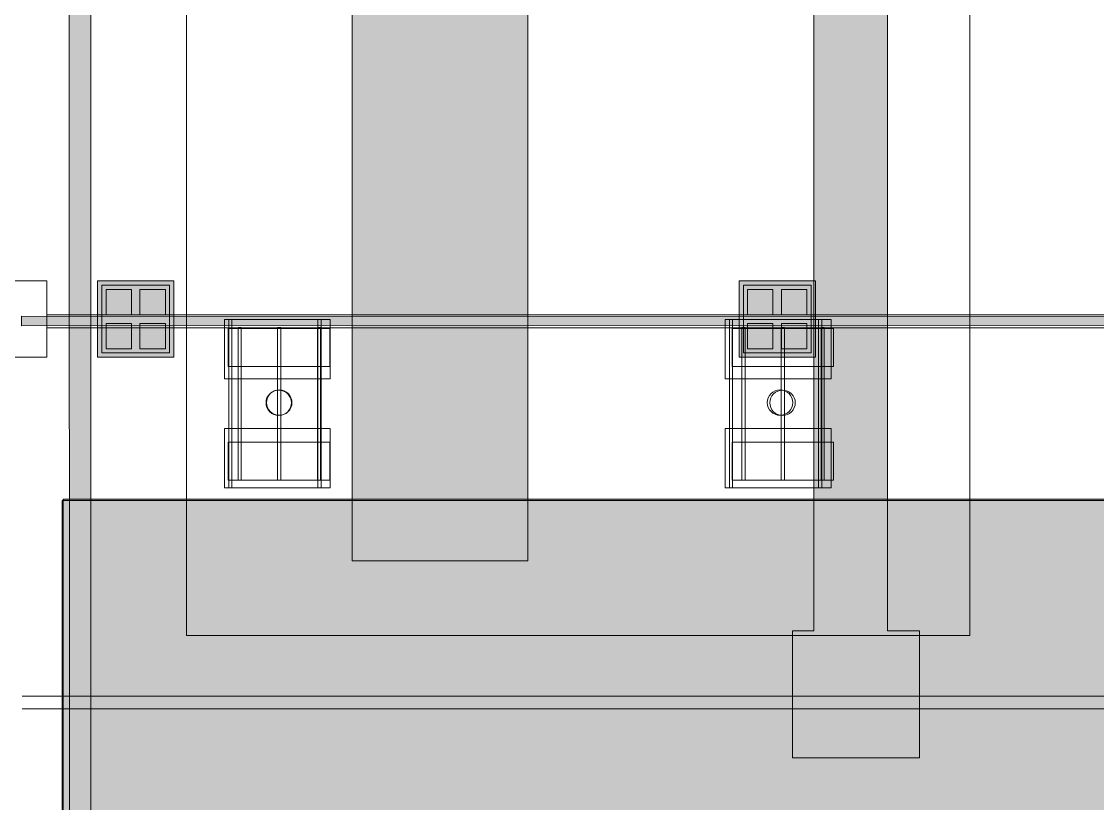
# Model space of a CAD drawing. Header units: inches. Extents: x -10671 to 1761, y -674 to 7170.
# Drawn here: x -2535 to -2027, y 150 to 519 of the extents above; entities that cross this region are included whole.
import ezdxf

# ---------------------------------------------------------------- set-up
doc = ezdxf.new("R2010")
doc.units = ezdxf.units.IN
doc.header["$LTSCALE"] = 19.2
doc.header["$MEASUREMENT"] = 0
for name, color, linetype, lineweight in [('DWG-0', 7, 'Continuous', 18), ('Venue-Ceiling-Lights', 7, 'Continuous', 5), ('Venue-Ceiling-Lights Circuits', 7, 'Continuous', 5), ('Venue-Floor Pockets', 7, 'Continuous', 5)]:
    doc.layers.add(name, color=color, linetype=linetype, lineweight=lineweight)
for name, color, linetype, lineweight, true_color in [('DWG-bldg-utility box', 3, 'Continuous', 18, 0x00ff00), ('PDF', 6, 'Continuous', 5, 0xff00ff), ('Venue-Ceiling-HVAC', 7, 'Continuous', 5, 0xbbbbbb), ('Venue-Ceiling-Obstructions', 7, 'Continuous', 5, 0xdd0000), ('Venue-Columns', 7, 'Continuous', 18, 0xc0c0c0), ('Venue-NO HANG ZONE', 7, 'Continuous', 15, 0xdd0000), ('Venue-Rigging Steel-High', 7, 'Continuous', 5, 0x800000)]:
    doc.layers.add(name, color=color, linetype=linetype, lineweight=lineweight, true_color=true_color)

# ---------------------------------------------------------------- blocks, each defined once
blk = doc.blocks.new('A-xp01$0$B$3036')
at = {"layer": 'DWG-0', "flags": 128}
blk.add_lwpolyline([(-15, -18), (-15, 18), (15, 18), (15, -18)], close=True, dxfattribs=at)
blk = doc.blocks.new('FLOORBOX')
at = {"layer": 'Venue-Floor Pockets', "linetype": 'Continuous', "lineweight": 0, "true_color": 0xaaaaaa}
blk.add_hatch(color=253, dxfattribs=at).paths.add_polyline_path([(-18, 18), (18, 18), (18, -18), (-18, -18)])
at = {"layer": 'Venue-Floor Pockets', "linetype": 'Continuous', "lineweight": 0, "true_color": 0xbbbbbb}
blk.add_hatch(color=9, dxfattribs=at).paths.add_polyline_path([(-16, 16), (16, 16), (16, -16), (-16, -16)])
at = {"layer": 'Venue-Floor Pockets', "linetype": 'Continuous', "lineweight": 0, "true_color": 0xdddddd}
for points in [[(-14, 14), (-2, 14), (-2, 2), (-14, 2)], [(2, 14), (14, 14), (14, 2), (2, 2)], [(-14, -2), (-2, -2), (-2, -14), (-14, -14)], [(2, -2), (14, -2), (14, -14), (2, -14)]]:
    blk.add_hatch(color=254, dxfattribs=at).paths.add_polyline_path(points)
at = {"layer": 'Venue-Floor Pockets', "color": 7, "linetype": 'Continuous', "lineweight": 5, "flags": 128}
for points in [[(-18, 18), (18, 18), (18, -18), (-18, -18)], [(-16, 16), (16, 16), (16, -16), (-16, -16)], [(-14, 14), (-2, 14), (-2, 2), (-14, 2)], [(2, 14), (14, 14), (14, 2), (2, 2)], [(-14, -2), (-2, -2), (-2, -14), (-14, -14)], [(2, -2), (14, -2), (14, -14), (2, -14)]]:
    blk.add_lwpolyline(points, close=True, dxfattribs=at)
blk = doc.blocks.new('No Hang Zone H_1 (2D)')
at = {"layer": 'Venue-NO HANG ZONE', "linetype": 'Continuous', "lineweight": 0}
blk.add_hatch(color=7, dxfattribs=at).paths.add_polyline_path([(-1245.0112, 1241.49465), (-1245.0112, -1241.49465), (1245.0112, -1241.49465), (1245.0112, -914.50545), (-985.5915, -914.50545), (-985.5915, 1241.49465)])
at = {"layer": 'Venue-NO HANG ZONE', "flags": 128}
blk.add_lwpolyline([(-1245.0112, 1241.49465), (-1245.0112, -1241.49465), (1245.0112, -1241.49465), (1245.0112, -914.50545), (-985.5915, -914.50545), (-985.5915, 1241.49465)], close=True, dxfattribs=at)
blk = doc.blocks.new('Group-1948-1')
at = {"layer": 'PDF'}
for points, invisible_edges in [([(-2419.72, 338.76, 398), (-2417.06, 343.75, 398), (-2411.43, 344.3, 398), (-2419.72, 338.76, 398)], 15), ([(-2411.43, 344.3, 398), (-2414.9, 332.88, 398), (-2419.72, 338.76, 398), (-2411.43, 344.3, 398)], 15), ([(-2419.72, 338.76, 398), (-2419.27, 341.06, 398), (-2417.06, 343.75, 398), (-2419.72, 338.76, 398)], 15), ([(-2417.06, 343.75, 388), (-2419.27, 341.06, 388), (-2419.72, 338.76, 388), (-2417.06, 343.75, 388)], 15), ([(-2417.06, 343.75, 388), (-2419.72, 338.76, 388), (-2417.97, 334.52, 388), (-2417.06, 343.75, 388)], 15), ([(-2419.72, 338.76, 398), (-2419.61, 339.93, 398), (-2419.27, 341.06, 398), (-2419.72, 338.76, 398)], 12), ([(-2419.27, 341.06, 388), (-2419.61, 339.93, 388), (-2419.72, 338.76, 388), (-2419.27, 341.06, 388)], 12), ([(-2419.27, 341.06, 398), (-2418.71, 342.1, 398), (-2417.06, 343.75, 398), (-2419.27, 341.06, 398)], 14), ([(-2417.06, 343.75, 388), (-2418.71, 342.1, 388), (-2419.27, 341.06, 388), (-2417.06, 343.75, 388)], 13), ([(-2418.71, 342.1, 398), (-2417.97, 343, 398), (-2417.06, 343.75, 398), (-2418.71, 342.1, 398)], 12), ([(-2417.06, 343.75, 388), (-2417.97, 343, 388), (-2418.71, 342.1, 388), (-2417.06, 343.75, 388)], 12), ([(-2417.97, 334.52, 388), (-2407.72, 338.76, 388), (-2417.06, 343.75, 388), (-2417.97, 334.52, 388)], 15), ([(-2417.06, 343.75, 398), (-2416.02, 344.3, 398), (-2414.9, 344.65, 398), (-2417.06, 343.75, 398)], 12), ([(-2417.06, 343.75, 398), (-2414.9, 344.65, 398), (-2411.43, 344.3, 398), (-2417.06, 343.75, 398)], 15), ([(-2414.9, 344.65, 388), (-2416.02, 344.3, 388), (-2417.06, 343.75, 388), (-2414.9, 344.65, 388)], 12), ([(-2411.43, 344.3, 388), (-2414.9, 344.65, 388), (-2417.06, 343.75, 388), (-2411.43, 344.3, 388)], 15), ([(-2407.72, 338.76, 388), (-2411.43, 344.3, 388), (-2417.06, 343.75, 388), (-2407.72, 338.76, 388)], 15), ([(-2414.9, 344.65, 398), (-2413.72, 344.76, 398), (-2411.43, 344.3, 398), (-2414.9, 344.65, 398)], 14), ([(-2411.43, 344.3, 388), (-2413.72, 344.76, 388), (-2414.9, 344.65, 388), (-2411.43, 344.3, 388)], 13), ([(-2411.43, 344.3, 398), (-2407.72, 338.76, 398), (-2414.9, 332.88, 398), (-2411.43, 344.3, 398)], 15), ([(-2413.72, 344.76, 398), (-2412.55, 344.65, 398), (-2411.43, 344.3, 398), (-2413.72, 344.76, 398)], 12), ([(-2411.43, 344.3, 388), (-2412.55, 344.65, 388), (-2413.72, 344.76, 388), (-2411.43, 344.3, 388)], 12), ([(-2411.43, 344.3, 398), (-2410.39, 343.75, 398), (-2408.74, 342.1, 398), (-2411.43, 344.3, 398)], 14), ([(-2411.43, 344.3, 398), (-2408.74, 342.1, 398), (-2407.72, 338.76, 398), (-2411.43, 344.3, 398)], 15), ([(-2408.74, 342.1, 388), (-2410.39, 343.75, 388), (-2411.43, 344.3, 388), (-2408.74, 342.1, 388)], 13), ([(-2407.72, 338.76, 388), (-2408.74, 342.1, 388), (-2411.43, 344.3, 388), (-2407.72, 338.76, 388)], 15), ([(-2410.39, 343.75, 398), (-2409.48, 343, 398), (-2408.74, 342.1, 398), (-2410.39, 343.75, 398)], 12), ([(-2408.74, 342.1, 388), (-2409.48, 343, 388), (-2410.39, 343.75, 388), (-2408.74, 342.1, 388)], 12), ([(-2408.74, 342.1, 398), (-2408.18, 341.06, 398), (-2407.72, 338.76, 398), (-2408.74, 342.1, 398)], 14), ([(-2407.72, 338.76, 388), (-2408.18, 341.06, 388), (-2408.74, 342.1, 388), (-2407.72, 338.76, 388)], 13), ([(-2408.18, 341.06, 398), (-2407.84, 339.93, 398), (-2407.72, 338.76, 398), (-2408.18, 341.06, 398)], 12), ([(-2407.72, 338.76, 388), (-2407.84, 339.93, 388), (-2408.18, 341.06, 388), (-2407.72, 338.76, 388)], 12), ([(-2419.27, 336.47, 398), (-2419.61, 337.59, 398), (-2419.72, 338.76, 398), (-2419.27, 336.47, 398)], 12), ([(-2417.97, 334.52, 398), (-2419.27, 336.47, 398), (-2419.72, 338.76, 398), (-2417.97, 334.52, 398)], 15), ([(-2414.9, 332.88, 398), (-2417.97, 334.52, 398), (-2419.72, 338.76, 398), (-2414.9, 332.88, 398)], 15), ([(-2419.72, 338.76, 388), (-2419.61, 337.59, 388), (-2419.27, 336.47, 388), (-2419.72, 338.76, 388)], 12), ([(-2419.72, 338.76, 388), (-2419.27, 336.47, 388), (-2417.97, 334.52, 388), (-2419.72, 338.76, 388)], 15), ([(-2417.97, 334.52, 398), (-2418.71, 335.43, 398), (-2419.27, 336.47, 398), (-2417.97, 334.52, 398)], 12), ([(-2419.27, 336.47, 388), (-2418.71, 335.43, 388), (-2417.97, 334.52, 388), (-2419.27, 336.47, 388)], 12), ([(-2417.97, 334.52, 388), (-2412.55, 332.88, 388), (-2407.72, 338.76, 388), (-2417.97, 334.52, 388)], 15), ([(-2407.72, 338.76, 398), (-2409.48, 334.52, 398), (-2414.9, 332.88, 398), (-2407.72, 338.76, 398)], 15), ([(-2412.55, 332.88, 388), (-2409.48, 334.52, 388), (-2407.72, 338.76, 388), (-2412.55, 332.88, 388)], 15), ([(-2407.72, 338.76, 398), (-2408.18, 336.47, 398), (-2409.48, 334.52, 398), (-2407.72, 338.76, 398)], 15), ([(-2409.48, 334.52, 388), (-2408.18, 336.47, 388), (-2407.72, 338.76, 388), (-2409.48, 334.52, 388)], 15), ([(-2408.18, 336.47, 398), (-2408.74, 335.43, 398), (-2409.48, 334.52, 398), (-2408.18, 336.47, 398)], 12), ([(-2409.48, 334.52, 388), (-2408.74, 335.43, 388), (-2408.18, 336.47, 388), (-2409.48, 334.52, 388)], 12), ([(-2407.72, 338.76, 398), (-2407.84, 337.59, 398), (-2408.18, 336.47, 398), (-2407.72, 338.76, 398)], 12), ([(-2408.18, 336.47, 388), (-2407.84, 337.59, 388), (-2407.72, 338.76, 388), (-2408.18, 336.47, 388)], 12), ([(-2414.9, 332.88, 398), (-2417.06, 333.77, 398), (-2417.97, 334.52, 398), (-2414.9, 332.88, 398)], 13), ([(-2417.97, 334.52, 388), (-2417.06, 333.77, 388), (-2414.9, 332.88, 388), (-2417.97, 334.52, 388)], 14), ([(-2417.97, 334.52, 388), (-2414.9, 332.88, 388), (-2412.55, 332.88, 388), (-2417.97, 334.52, 388)], 15), ([(-2414.9, 332.88, 398), (-2416.02, 333.22, 398), (-2417.06, 333.77, 398), (-2414.9, 332.88, 398)], 12), ([(-2417.06, 333.77, 388), (-2416.02, 333.22, 388), (-2414.9, 332.88, 388), (-2417.06, 333.77, 388)], 12), ([(-2409.48, 334.52, 398), (-2412.55, 332.88, 398), (-2414.9, 332.88, 398), (-2409.48, 334.52, 398)], 15), ([(-2412.55, 332.88, 398), (-2413.72, 332.76, 398), (-2414.9, 332.88, 398), (-2412.55, 332.88, 398)], 12), ([(-2414.9, 332.88, 388), (-2413.72, 332.76, 388), (-2412.55, 332.88, 388), (-2414.9, 332.88, 388)], 12), ([(-2409.48, 334.52, 398), (-2410.39, 333.77, 398), (-2412.55, 332.88, 398), (-2409.48, 334.52, 398)], 14), ([(-2412.55, 332.88, 388), (-2410.39, 333.77, 388), (-2409.48, 334.52, 388), (-2412.55, 332.88, 388)], 13), ([(-2410.39, 333.77, 398), (-2411.43, 333.22, 398), (-2412.55, 332.88, 398), (-2410.39, 333.77, 398)], 12), ([(-2412.55, 332.88, 388), (-2411.43, 333.22, 388), (-2410.39, 333.77, 388), (-2412.55, 332.88, 388)], 12)]:
    blk.add_3dface(points, dxfattribs=dict(at, invisible_edges=invisible_edges))
for points in [[(-2419.61, 339.93, 388), (-2419.61, 339.93, 398), (-2419.27, 341.06, 398), (-2419.27, 341.06, 388)], [(-2419.27, 341.06, 388), (-2419.27, 341.06, 398), (-2418.71, 342.1, 398), (-2418.71, 342.1, 388)], [(-2418.71, 342.1, 388), (-2418.71, 342.1, 398), (-2417.97, 343, 398), (-2417.97, 343, 388)], [(-2417.97, 343, 388), (-2417.97, 343, 398), (-2417.06, 343.75, 398), (-2417.06, 343.75, 388)], [(-2417.06, 343.75, 388), (-2417.06, 343.75, 398), (-2416.02, 344.3, 398), (-2416.02, 344.3, 388)], [(-2416.02, 344.3, 388), (-2416.02, 344.3, 398), (-2414.9, 344.65, 398), (-2414.9, 344.65, 388)], [(-2414.9, 344.65, 388), (-2414.9, 344.65, 398), (-2413.72, 344.76, 398), (-2413.72, 344.76, 388)], [(-2413.72, 344.76, 388), (-2413.72, 344.76, 398), (-2412.55, 344.65, 398), (-2412.55, 344.65, 388)], [(-2412.55, 344.65, 388), (-2412.55, 344.65, 398), (-2411.43, 344.3, 398), (-2411.43, 344.3, 388)], [(-2411.43, 344.3, 388), (-2411.43, 344.3, 398), (-2410.39, 343.75, 398), (-2410.39, 343.75, 388)], [(-2410.39, 343.75, 388), (-2410.39, 343.75, 398), (-2409.48, 343, 398), (-2409.48, 343, 388)], [(-2409.48, 343, 388), (-2409.48, 343, 398), (-2408.74, 342.1, 398), (-2408.74, 342.1, 388)], [(-2408.74, 342.1, 388), (-2408.74, 342.1, 398), (-2408.18, 341.06, 398), (-2408.18, 341.06, 388)], [(-2408.18, 341.06, 388), (-2408.18, 341.06, 398), (-2407.84, 339.93, 398), (-2407.84, 339.93, 388)], [(-2419.72, 338.76, 388), (-2419.72, 338.76, 398), (-2419.61, 339.93, 398), (-2419.61, 339.93, 388)], [(-2419.61, 337.59, 388), (-2419.61, 337.59, 398), (-2419.72, 338.76, 398), (-2419.72, 338.76, 388)], [(-2419.27, 336.47, 388), (-2419.27, 336.47, 398), (-2419.61, 337.59, 398), (-2419.61, 337.59, 388)], [(-2418.71, 335.43, 388), (-2418.71, 335.43, 398), (-2419.27, 336.47, 398), (-2419.27, 336.47, 388)], [(-2408.18, 336.47, 388), (-2408.18, 336.47, 398), (-2408.74, 335.43, 398), (-2408.74, 335.43, 388)], [(-2407.84, 337.59, 388), (-2407.84, 337.59, 398), (-2408.18, 336.47, 398), (-2408.18, 336.47, 388)], [(-2407.84, 339.93, 388), (-2407.84, 339.93, 398), (-2407.72, 338.76, 398), (-2407.72, 338.76, 388)], [(-2407.72, 338.76, 388), (-2407.72, 338.76, 398), (-2407.84, 337.59, 398), (-2407.84, 337.59, 388)], [(-2417.97, 334.52, 388), (-2417.97, 334.52, 398), (-2418.71, 335.43, 398), (-2418.71, 335.43, 388)], [(-2417.06, 333.77, 388), (-2417.06, 333.77, 398), (-2417.97, 334.52, 398), (-2417.97, 334.52, 388)], [(-2416.02, 333.22, 388), (-2416.02, 333.22, 398), (-2417.06, 333.77, 398), (-2417.06, 333.77, 388)], [(-2414.9, 332.88, 388), (-2414.9, 332.88, 398), (-2416.02, 333.22, 398), (-2416.02, 333.22, 388)], [(-2413.72, 332.76, 388), (-2413.72, 332.76, 398), (-2414.9, 332.88, 398), (-2414.9, 332.88, 388)], [(-2412.55, 332.88, 388), (-2412.55, 332.88, 398), (-2413.72, 332.76, 398), (-2413.72, 332.76, 388)], [(-2411.43, 333.22, 388), (-2411.43, 333.22, 398), (-2412.55, 332.88, 398), (-2412.55, 332.88, 388)], [(-2410.39, 333.77, 388), (-2410.39, 333.77, 398), (-2411.43, 333.22, 398), (-2411.43, 333.22, 388)], [(-2409.48, 334.52, 388), (-2409.48, 334.52, 398), (-2410.39, 333.77, 398), (-2410.39, 333.77, 388)], [(-2408.74, 335.43, 388), (-2408.74, 335.43, 398), (-2409.48, 334.52, 398), (-2409.48, 334.52, 388)]]:
    blk.add_3dface(points, dxfattribs=at)
blk = doc.blocks.new('Group-1949-1')
at = {"layer": 'PDF'}
for points in [[(-2437.6, 373.87, 393.91), (-2437.6, 373.87, 397.91), (-2389.6, 373.87, 397.91), (-2389.6, 373.87, 393.91)], [(-2437.6, 355.87, 393.91), (-2437.6, 355.87, 397.91), (-2437.6, 373.87, 397.91), (-2437.6, 373.87, 393.91)], [(-2389.6, 373.87, 397.91), (-2437.6, 373.87, 397.91), (-2437.6, 355.87, 397.91), (-2389.6, 355.87, 397.91)], [(-2389.6, 355.87, 393.91), (-2437.6, 355.87, 393.91), (-2437.6, 373.87, 393.91), (-2389.6, 373.87, 393.91)], [(-2389.6, 373.87, 393.91), (-2389.6, 373.87, 397.91), (-2389.6, 355.87, 397.91), (-2389.6, 355.87, 393.91)], [(-2389.6, 355.87, 393.91), (-2389.6, 355.87, 397.91), (-2437.6, 355.87, 397.91), (-2437.6, 355.87, 393.91)]]:
    blk.add_3dface(points, dxfattribs=at)
blk = doc.blocks.new('Group-1950-1')
at = {"layer": 'PDF'}
for points in [[(-2395.49, 374.26, 397.97), (-2395.49, 374.26, 398.97), (-2393.99, 374.26, 398.97), (-2393.99, 374.26, 397.97)], [(-2395.49, 302.26, 397.97), (-2395.49, 302.26, 398.97), (-2395.49, 374.26, 398.97), (-2395.49, 374.26, 397.97)], [(-2393.99, 374.26, 398.97), (-2395.49, 374.26, 398.97), (-2395.49, 302.26, 398.97), (-2393.99, 302.26, 398.97)], [(-2393.99, 302.26, 397.97), (-2395.49, 302.26, 397.97), (-2395.49, 374.26, 397.97), (-2393.99, 374.26, 397.97)], [(-2393.99, 374.26, 397.97), (-2393.99, 374.26, 398.97), (-2393.99, 302.26, 398.97), (-2393.99, 302.26, 397.97)], [(-2393.99, 302.26, 397.97), (-2393.99, 302.26, 398.97), (-2395.49, 302.26, 398.97), (-2395.49, 302.26, 397.97)]]:
    blk.add_3dface(points, dxfattribs=at)
blk = doc.blocks.new('Group-1951-1')
at = {"layer": 'PDF'}
for points in [[(-2414.31, 374.26, 397.97), (-2414.31, 374.26, 398.97), (-2412.81, 374.26, 398.97), (-2412.81, 374.26, 397.97)], [(-2414.31, 302.26, 397.97), (-2414.31, 302.26, 398.97), (-2414.31, 374.26, 398.97), (-2414.31, 374.26, 397.97)], [(-2412.81, 374.26, 398.97), (-2414.31, 374.26, 398.97), (-2414.31, 302.26, 398.97), (-2412.81, 302.26, 398.97)], [(-2412.81, 302.26, 397.97), (-2414.31, 302.26, 397.97), (-2414.31, 374.26, 397.97), (-2412.81, 374.26, 397.97)], [(-2412.81, 374.26, 397.97), (-2412.81, 374.26, 398.97), (-2412.81, 302.26, 398.97), (-2412.81, 302.26, 397.97)], [(-2412.81, 302.26, 397.97), (-2412.81, 302.26, 398.97), (-2414.31, 302.26, 398.97), (-2414.31, 302.26, 397.97)]]:
    blk.add_3dface(points, dxfattribs=at)
blk = doc.blocks.new('Group-1952-1')
at = {"layer": 'PDF'}
for points in [[(-2432.91, 374.26, 397.97), (-2432.91, 374.26, 398.97), (-2431.41, 374.26, 398.97), (-2431.41, 374.26, 397.97)], [(-2432.91, 302.26, 397.97), (-2432.91, 302.26, 398.97), (-2432.91, 374.26, 398.97), (-2432.91, 374.26, 397.97)], [(-2431.41, 374.26, 398.97), (-2432.91, 374.26, 398.97), (-2432.91, 302.26, 398.97), (-2431.41, 302.26, 398.97)], [(-2431.41, 302.26, 397.97), (-2432.91, 302.26, 397.97), (-2432.91, 374.26, 397.97), (-2431.41, 374.26, 397.97)], [(-2431.41, 374.26, 397.97), (-2431.41, 374.26, 398.97), (-2431.41, 302.26, 398.97), (-2431.41, 302.26, 397.97)], [(-2431.41, 302.26, 397.97), (-2431.41, 302.26, 398.97), (-2432.91, 302.26, 398.97), (-2432.91, 302.26, 397.97)]]:
    blk.add_3dface(points, dxfattribs=at)
blk = doc.blocks.new('Group-1953-1')
at = {"layer": 'PDF'}
for points in [[(-2437.6, 320.24, 393.91), (-2437.6, 320.24, 397.91), (-2389.6, 320.24, 397.91), (-2389.6, 320.24, 393.91)], [(-2437.6, 302.24, 393.91), (-2437.6, 302.24, 397.91), (-2437.6, 320.24, 397.91), (-2437.6, 320.24, 393.91)], [(-2389.6, 320.24, 397.91), (-2437.6, 320.24, 397.91), (-2437.6, 302.24, 397.91), (-2389.6, 302.24, 397.91)], [(-2389.6, 302.24, 393.91), (-2437.6, 302.24, 393.91), (-2437.6, 320.24, 393.91), (-2389.6, 320.24, 393.91)], [(-2389.6, 320.24, 393.91), (-2389.6, 320.24, 397.91), (-2389.6, 302.24, 397.91), (-2389.6, 302.24, 393.91)], [(-2389.6, 302.24, 393.91), (-2389.6, 302.24, 397.91), (-2437.6, 302.24, 397.91), (-2437.6, 302.24, 393.91)]]:
    blk.add_3dface(points, dxfattribs=at)
blk = doc.blocks.new('Group-1954-1')
at = {"layer": 'PDF'}
for name in ['Group-1949-1', 'Group-1952-1', 'Group-1951-1', 'Group-1950-1', 'Group-1948-1', 'Group-1953-1']:
    blk.add_blockref(name, (0, 0), dxfattribs=at)
blk = doc.blocks.new('Group-2014-1')
at = {"layer": 'PDF'}
for points, invisible_edges in [([(-2181.75, 338.76, 398), (-2181.63, 339.93, 398), (-2181.29, 341.06, 398), (-2181.75, 338.76, 398)], 12), ([(-2180.74, 335.43, 398), (-2181.75, 338.76, 398), (-2181.29, 341.06, 398), (-2180.74, 335.43, 398)], 15), ([(-2181.29, 341.06, 388), (-2181.63, 339.93, 388), (-2181.75, 338.76, 388), (-2181.29, 341.06, 388)], 12), ([(-2181.29, 341.06, 388), (-2181.75, 338.76, 388), (-2180.74, 335.43, 388), (-2181.29, 341.06, 388)], 15), ([(-2174.58, 344.65, 388), (-2179.08, 343.75, 388), (-2181.29, 341.06, 388), (-2174.58, 344.65, 388)], 15), ([(-2180.74, 335.43, 388), (-2174.58, 344.65, 388), (-2181.29, 341.06, 388), (-2180.74, 335.43, 388)], 15), ([(-2181.29, 341.06, 398), (-2180.74, 342.1, 398), (-2179.08, 343.75, 398), (-2181.29, 341.06, 398)], 14), ([(-2180.74, 335.43, 398), (-2181.29, 341.06, 398), (-2179.08, 343.75, 398), (-2180.74, 335.43, 398)], 15), ([(-2179.08, 343.75, 388), (-2180.74, 342.1, 388), (-2181.29, 341.06, 388), (-2179.08, 343.75, 388)], 13), ([(-2180.74, 335.43, 388), (-2171.5, 334.52, 388), (-2174.58, 344.65, 388), (-2180.74, 335.43, 388)], 15), ([(-2180.74, 342.1, 398), (-2179.99, 343, 398), (-2179.08, 343.75, 398), (-2180.74, 342.1, 398)], 12), ([(-2179.08, 343.75, 398), (-2169.86, 337.59, 398), (-2180.74, 335.43, 398), (-2179.08, 343.75, 398)], 15), ([(-2179.08, 343.75, 388), (-2179.99, 343, 388), (-2180.74, 342.1, 388), (-2179.08, 343.75, 388)], 12), ([(-2179.08, 343.75, 398), (-2178.04, 344.3, 398), (-2176.92, 344.65, 398), (-2179.08, 343.75, 398)], 12), ([(-2179.08, 343.75, 398), (-2176.92, 344.65, 398), (-2174.58, 344.65, 398), (-2179.08, 343.75, 398)], 15), ([(-2179.08, 343.75, 398), (-2174.58, 344.65, 398), (-2171.5, 343, 398), (-2179.08, 343.75, 398)], 15), ([(-2176.92, 344.65, 388), (-2178.04, 344.3, 388), (-2179.08, 343.75, 388), (-2176.92, 344.65, 388)], 12), ([(-2174.58, 344.65, 388), (-2176.92, 344.65, 388), (-2179.08, 343.75, 388), (-2174.58, 344.65, 388)], 15), ([(-2179.08, 343.75, 398), (-2171.5, 343, 398), (-2169.86, 337.59, 398), (-2179.08, 343.75, 398)], 15), ([(-2176.92, 344.65, 398), (-2175.75, 344.76, 398), (-2174.58, 344.65, 398), (-2176.92, 344.65, 398)], 12), ([(-2174.58, 344.65, 388), (-2175.75, 344.76, 388), (-2176.92, 344.65, 388), (-2174.58, 344.65, 388)], 12), ([(-2174.58, 344.65, 398), (-2173.45, 344.3, 398), (-2171.5, 343, 398), (-2174.58, 344.65, 398)], 14), ([(-2171.5, 343, 388), (-2173.45, 344.3, 388), (-2174.58, 344.65, 388), (-2171.5, 343, 388)], 13), ([(-2169.86, 339.93, 388), (-2171.5, 343, 388), (-2174.58, 344.65, 388), (-2169.86, 339.93, 388)], 15), ([(-2171.5, 334.52, 388), (-2169.86, 339.93, 388), (-2174.58, 344.65, 388), (-2171.5, 334.52, 388)], 15), ([(-2173.45, 344.3, 398), (-2172.41, 343.75, 398), (-2171.5, 343, 398), (-2173.45, 344.3, 398)], 12), ([(-2171.5, 343, 388), (-2172.41, 343.75, 388), (-2173.45, 344.3, 388), (-2171.5, 343, 388)], 12), ([(-2171.5, 343, 398), (-2170.76, 342.1, 398), (-2169.86, 339.93, 398), (-2171.5, 343, 398)], 14), ([(-2171.5, 343, 398), (-2169.86, 339.93, 398), (-2169.86, 337.59, 398), (-2171.5, 343, 398)], 15), ([(-2169.86, 339.93, 388), (-2170.76, 342.1, 388), (-2171.5, 343, 388), (-2169.86, 339.93, 388)], 13), ([(-2170.76, 342.1, 398), (-2170.2, 341.06, 398), (-2169.86, 339.93, 398), (-2170.76, 342.1, 398)], 12), ([(-2169.86, 339.93, 388), (-2170.2, 341.06, 388), (-2170.76, 342.1, 388), (-2169.86, 339.93, 388)], 12), ([(-2181.29, 336.47, 398), (-2181.63, 337.59, 398), (-2181.75, 338.76, 398), (-2181.29, 336.47, 398)], 12), ([(-2180.74, 335.43, 398), (-2181.29, 336.47, 398), (-2181.75, 338.76, 398), (-2180.74, 335.43, 398)], 14), ([(-2181.75, 338.76, 388), (-2181.63, 337.59, 388), (-2181.29, 336.47, 388), (-2181.75, 338.76, 388)], 12), ([(-2181.75, 338.76, 388), (-2181.29, 336.47, 388), (-2180.74, 335.43, 388), (-2181.75, 338.76, 388)], 13), ([(-2169.86, 337.59, 398), (-2176.92, 332.88, 398), (-2180.74, 335.43, 398), (-2169.86, 337.59, 398)], 15), ([(-2169.86, 337.59, 398), (-2171.5, 334.52, 398), (-2176.92, 332.88, 398), (-2169.86, 337.59, 398)], 15), ([(-2171.5, 334.52, 388), (-2169.86, 337.59, 388), (-2169.86, 339.93, 388), (-2171.5, 334.52, 388)], 15), ([(-2169.86, 337.59, 398), (-2170.76, 335.43, 398), (-2171.5, 334.52, 398), (-2169.86, 337.59, 398)], 13), ([(-2171.5, 334.52, 388), (-2170.76, 335.43, 388), (-2169.86, 337.59, 388), (-2171.5, 334.52, 388)], 14), ([(-2169.86, 337.59, 398), (-2170.2, 336.47, 398), (-2170.76, 335.43, 398), (-2169.86, 337.59, 398)], 12), ([(-2170.76, 335.43, 388), (-2170.2, 336.47, 388), (-2169.86, 337.59, 388), (-2170.76, 335.43, 388)], 12), ([(-2169.86, 339.93, 398), (-2169.75, 338.76, 398), (-2169.86, 337.59, 398), (-2169.86, 339.93, 398)], 12), ([(-2169.86, 337.59, 388), (-2169.75, 338.76, 388), (-2169.86, 339.93, 388), (-2169.86, 337.59, 388)], 12), ([(-2179.08, 333.77, 398), (-2179.99, 334.52, 398), (-2180.74, 335.43, 398), (-2179.08, 333.77, 398)], 12), ([(-2176.92, 332.88, 398), (-2179.08, 333.77, 398), (-2180.74, 335.43, 398), (-2176.92, 332.88, 398)], 15), ([(-2180.74, 335.43, 388), (-2179.99, 334.52, 388), (-2179.08, 333.77, 388), (-2180.74, 335.43, 388)], 12), ([(-2180.74, 335.43, 388), (-2179.08, 333.77, 388), (-2176.92, 332.88, 388), (-2180.74, 335.43, 388)], 15), ([(-2180.74, 335.43, 388), (-2176.92, 332.88, 388), (-2171.5, 334.52, 388), (-2180.74, 335.43, 388)], 15), ([(-2176.92, 332.88, 398), (-2178.04, 333.22, 398), (-2179.08, 333.77, 398), (-2176.92, 332.88, 398)], 12), ([(-2179.08, 333.77, 388), (-2178.04, 333.22, 388), (-2176.92, 332.88, 388), (-2179.08, 333.77, 388)], 12), ([(-2171.5, 334.52, 398), (-2174.58, 332.88, 398), (-2176.92, 332.88, 398), (-2171.5, 334.52, 398)], 15), ([(-2176.92, 332.88, 388), (-2174.58, 332.88, 388), (-2171.5, 334.52, 388), (-2176.92, 332.88, 388)], 15), ([(-2174.58, 332.88, 398), (-2175.75, 332.76, 398), (-2176.92, 332.88, 398), (-2174.58, 332.88, 398)], 12), ([(-2176.92, 332.88, 388), (-2175.75, 332.76, 388), (-2174.58, 332.88, 388), (-2176.92, 332.88, 388)], 12), ([(-2171.5, 334.52, 398), (-2173.45, 333.22, 398), (-2174.58, 332.88, 398), (-2171.5, 334.52, 398)], 13), ([(-2174.58, 332.88, 388), (-2173.45, 333.22, 388), (-2171.5, 334.52, 388), (-2174.58, 332.88, 388)], 14), ([(-2171.5, 334.52, 398), (-2172.41, 333.77, 398), (-2173.45, 333.22, 398), (-2171.5, 334.52, 398)], 12), ([(-2173.45, 333.22, 388), (-2172.41, 333.77, 388), (-2171.5, 334.52, 388), (-2173.45, 333.22, 388)], 12)]:
    blk.add_3dface(points, dxfattribs=dict(at, invisible_edges=invisible_edges))
for points in [[(-2181.63, 339.93, 388), (-2181.63, 339.93, 398), (-2181.29, 341.06, 398), (-2181.29, 341.06, 388)], [(-2181.29, 341.06, 388), (-2181.29, 341.06, 398), (-2180.74, 342.1, 398), (-2180.74, 342.1, 388)], [(-2180.74, 342.1, 388), (-2180.74, 342.1, 398), (-2179.99, 343, 398), (-2179.99, 343, 388)], [(-2179.99, 343, 388), (-2179.99, 343, 398), (-2179.08, 343.75, 398), (-2179.08, 343.75, 388)], [(-2179.08, 343.75, 388), (-2179.08, 343.75, 398), (-2178.04, 344.3, 398), (-2178.04, 344.3, 388)], [(-2178.04, 344.3, 388), (-2178.04, 344.3, 398), (-2176.92, 344.65, 398), (-2176.92, 344.65, 388)], [(-2176.92, 344.65, 388), (-2176.92, 344.65, 398), (-2175.75, 344.76, 398), (-2175.75, 344.76, 388)], [(-2175.75, 344.76, 388), (-2175.75, 344.76, 398), (-2174.58, 344.65, 398), (-2174.58, 344.65, 388)], [(-2174.58, 344.65, 388), (-2174.58, 344.65, 398), (-2173.45, 344.3, 398), (-2173.45, 344.3, 388)], [(-2173.45, 344.3, 388), (-2173.45, 344.3, 398), (-2172.41, 343.75, 398), (-2172.41, 343.75, 388)], [(-2172.41, 343.75, 388), (-2172.41, 343.75, 398), (-2171.5, 343, 398), (-2171.5, 343, 388)], [(-2171.5, 343, 388), (-2171.5, 343, 398), (-2170.76, 342.1, 398), (-2170.76, 342.1, 388)], [(-2170.76, 342.1, 388), (-2170.76, 342.1, 398), (-2170.2, 341.06, 398), (-2170.2, 341.06, 388)], [(-2170.2, 341.06, 388), (-2170.2, 341.06, 398), (-2169.86, 339.93, 398), (-2169.86, 339.93, 388)], [(-2181.75, 338.76, 388), (-2181.75, 338.76, 398), (-2181.63, 339.93, 398), (-2181.63, 339.93, 388)], [(-2181.63, 337.59, 388), (-2181.63, 337.59, 398), (-2181.75, 338.76, 398), (-2181.75, 338.76, 388)], [(-2181.29, 336.47, 388), (-2181.29, 336.47, 398), (-2181.63, 337.59, 398), (-2181.63, 337.59, 388)], [(-2180.74, 335.43, 388), (-2180.74, 335.43, 398), (-2181.29, 336.47, 398), (-2181.29, 336.47, 388)], [(-2170.2, 336.47, 388), (-2170.2, 336.47, 398), (-2170.76, 335.43, 398), (-2170.76, 335.43, 388)], [(-2169.86, 337.59, 388), (-2169.86, 337.59, 398), (-2170.2, 336.47, 398), (-2170.2, 336.47, 388)], [(-2169.86, 339.93, 388), (-2169.86, 339.93, 398), (-2169.75, 338.76, 398), (-2169.75, 338.76, 388)], [(-2169.75, 338.76, 388), (-2169.75, 338.76, 398), (-2169.86, 337.59, 398), (-2169.86, 337.59, 388)], [(-2179.99, 334.52, 388), (-2179.99, 334.52, 398), (-2180.74, 335.43, 398), (-2180.74, 335.43, 388)], [(-2179.08, 333.77, 388), (-2179.08, 333.77, 398), (-2179.99, 334.52, 398), (-2179.99, 334.52, 388)], [(-2178.04, 333.22, 388), (-2178.04, 333.22, 398), (-2179.08, 333.77, 398), (-2179.08, 333.77, 388)], [(-2176.92, 332.88, 388), (-2176.92, 332.88, 398), (-2178.04, 333.22, 398), (-2178.04, 333.22, 388)], [(-2175.75, 332.76, 388), (-2175.75, 332.76, 398), (-2176.92, 332.88, 398), (-2176.92, 332.88, 388)], [(-2174.58, 332.88, 388), (-2174.58, 332.88, 398), (-2175.75, 332.76, 398), (-2175.75, 332.76, 388)], [(-2173.45, 333.22, 388), (-2173.45, 333.22, 398), (-2174.58, 332.88, 398), (-2174.58, 332.88, 388)], [(-2172.41, 333.77, 388), (-2172.41, 333.77, 398), (-2173.45, 333.22, 398), (-2173.45, 333.22, 388)], [(-2171.5, 334.52, 388), (-2171.5, 334.52, 398), (-2172.41, 333.77, 398), (-2172.41, 333.77, 388)], [(-2170.76, 335.43, 388), (-2170.76, 335.43, 398), (-2171.5, 334.52, 398), (-2171.5, 334.52, 388)]]:
    blk.add_3dface(points, dxfattribs=at)
blk = doc.blocks.new('Group-2015-1')
at = {"layer": 'PDF'}
for points in [[(-2199.62, 373.87, 393.91), (-2199.62, 373.87, 397.91), (-2151.62, 373.87, 397.91), (-2151.62, 373.87, 393.91)], [(-2199.62, 355.87, 393.91), (-2199.62, 355.87, 397.91), (-2199.62, 373.87, 397.91), (-2199.62, 373.87, 393.91)], [(-2151.62, 373.87, 397.91), (-2199.62, 373.87, 397.91), (-2199.62, 355.87, 397.91), (-2151.62, 355.87, 397.91)], [(-2151.62, 355.87, 393.91), (-2199.62, 355.87, 393.91), (-2199.62, 373.87, 393.91), (-2151.62, 373.87, 393.91)], [(-2151.62, 373.87, 393.91), (-2151.62, 373.87, 397.91), (-2151.62, 355.87, 397.91), (-2151.62, 355.87, 393.91)], [(-2151.62, 355.87, 393.91), (-2151.62, 355.87, 397.91), (-2199.62, 355.87, 397.91), (-2199.62, 355.87, 393.91)]]:
    blk.add_3dface(points, dxfattribs=at)
blk = doc.blocks.new('Group-2016-1')
at = {"layer": 'PDF'}
for points in [[(-2157.52, 374.26, 397.97), (-2157.52, 374.26, 398.97), (-2156.02, 374.26, 398.97), (-2156.02, 374.26, 397.97)], [(-2157.52, 302.26, 397.97), (-2157.52, 302.26, 398.97), (-2157.52, 374.26, 398.97), (-2157.52, 374.26, 397.97)], [(-2156.02, 374.26, 398.97), (-2157.52, 374.26, 398.97), (-2157.52, 302.26, 398.97), (-2156.02, 302.26, 398.97)], [(-2156.02, 302.26, 397.97), (-2157.52, 302.26, 397.97), (-2157.52, 374.26, 397.97), (-2156.02, 374.26, 397.97)], [(-2156.02, 374.26, 397.97), (-2156.02, 374.26, 398.97), (-2156.02, 302.26, 398.97), (-2156.02, 302.26, 397.97)], [(-2156.02, 302.26, 397.97), (-2156.02, 302.26, 398.97), (-2157.52, 302.26, 398.97), (-2157.52, 302.26, 397.97)]]:
    blk.add_3dface(points, dxfattribs=at)
blk = doc.blocks.new('Group-2017-1')
at = {"layer": 'PDF'}
for points in [[(-2176.34, 374.26, 397.97), (-2176.34, 374.26, 398.97), (-2174.84, 374.26, 398.97), (-2174.84, 374.26, 397.97)], [(-2176.34, 302.26, 397.97), (-2176.34, 302.26, 398.97), (-2176.34, 374.26, 398.97), (-2176.34, 374.26, 397.97)], [(-2174.84, 374.26, 398.97), (-2176.34, 374.26, 398.97), (-2176.34, 302.26, 398.97), (-2174.84, 302.26, 398.97)], [(-2174.84, 302.26, 397.97), (-2176.34, 302.26, 397.97), (-2176.34, 374.26, 397.97), (-2174.84, 374.26, 397.97)], [(-2174.84, 374.26, 397.97), (-2174.84, 374.26, 398.97), (-2174.84, 302.26, 398.97), (-2174.84, 302.26, 397.97)], [(-2174.84, 302.26, 397.97), (-2174.84, 302.26, 398.97), (-2176.34, 302.26, 398.97), (-2176.34, 302.26, 397.97)]]:
    blk.add_3dface(points, dxfattribs=at)
blk = doc.blocks.new('Group-2018-1')
at = {"layer": 'PDF'}
for points in [[(-2194.93, 374.26, 397.97), (-2194.93, 374.26, 398.97), (-2193.43, 374.26, 398.97), (-2193.43, 374.26, 397.97)], [(-2194.93, 302.26, 397.97), (-2194.93, 302.26, 398.97), (-2194.93, 374.26, 398.97), (-2194.93, 374.26, 397.97)], [(-2193.43, 374.26, 398.97), (-2194.93, 374.26, 398.97), (-2194.93, 302.26, 398.97), (-2193.43, 302.26, 398.97)], [(-2193.43, 302.26, 397.97), (-2194.93, 302.26, 397.97), (-2194.93, 374.26, 397.97), (-2193.43, 374.26, 397.97)], [(-2193.43, 374.26, 397.97), (-2193.43, 374.26, 398.97), (-2193.43, 302.26, 398.97), (-2193.43, 302.26, 397.97)], [(-2193.43, 302.26, 397.97), (-2193.43, 302.26, 398.97), (-2194.93, 302.26, 398.97), (-2194.93, 302.26, 397.97)]]:
    blk.add_3dface(points, dxfattribs=at)
blk = doc.blocks.new('Group-2019-1')
at = {"layer": 'PDF'}
for points in [[(-2199.62, 320.24, 393.91), (-2199.62, 320.24, 397.91), (-2151.62, 320.24, 397.91), (-2151.62, 320.24, 393.91)], [(-2199.62, 302.24, 393.91), (-2199.62, 302.24, 397.91), (-2199.62, 320.24, 397.91), (-2199.62, 320.24, 393.91)], [(-2151.62, 320.24, 397.91), (-2199.62, 320.24, 397.91), (-2199.62, 302.24, 397.91), (-2151.62, 302.24, 397.91)], [(-2151.62, 302.24, 393.91), (-2199.62, 302.24, 393.91), (-2199.62, 320.24, 393.91), (-2151.62, 320.24, 393.91)], [(-2151.62, 320.24, 393.91), (-2151.62, 320.24, 397.91), (-2151.62, 302.24, 397.91), (-2151.62, 302.24, 393.91)], [(-2151.62, 302.24, 393.91), (-2151.62, 302.24, 397.91), (-2199.62, 302.24, 397.91), (-2199.62, 302.24, 393.91)]]:
    blk.add_3dface(points, dxfattribs=at)
blk = doc.blocks.new('Group-2020-1')
at = {"layer": 'PDF'}
for name in ['Group-2015-1', 'Group-2018-1', 'Group-2017-1', 'Group-2016-1', 'Group-2014-1', 'Group-2019-1']:
    blk.add_blockref(name, (0, 0), dxfattribs=at)
blk = doc.blocks.new('Group-2777-1')
at = {"layer": 'Venue-Ceiling-Lights', "color": 7, "linetype": 'Continuous', "lineweight": 5, "flags": 128}
for points in [[(-2439.39, 378.14), (-2389.39, 378.14), (-2389.39, 350.14), (-2439.39, 350.14)], [(-2437.34, 378.14), (-2435.84, 378.14), (-2435.84, 298.55), (-2437.34, 298.55)], [(-2395.24, 378.14), (-2393.74, 378.14), (-2393.74, 298.55), (-2395.24, 298.55)], [(-2439.39, 326.55), (-2389.39, 326.55), (-2389.39, 298.55), (-2439.39, 298.55)]]:
    blk.add_lwpolyline(points, close=True, dxfattribs=at)
at = {"layer": 'Venue-Ceiling-Lights', "color": 7, "linetype": 'Continuous', "lineweight": 5}
blk.add_circle((-2413.47, 338.85), 6, dxfattribs=at)
blk = doc.blocks.new('Group-2778-1')
at = {"layer": 'Venue-Ceiling-Lights', "color": 7, "linetype": 'Continuous', "lineweight": 5, "flags": 128}
for points in [[(-2202.86, 378.14), (-2152.86, 378.14), (-2152.86, 350.14), (-2202.86, 350.14)], [(-2200.81, 378.14), (-2199.31, 378.14), (-2199.31, 298.55), (-2200.81, 298.55)], [(-2158.71, 378.14), (-2157.21, 378.14), (-2157.21, 298.55), (-2158.71, 298.55)], [(-2202.86, 326.55), (-2152.86, 326.55), (-2152.86, 298.55), (-2202.86, 298.55)]]:
    blk.add_lwpolyline(points, close=True, dxfattribs=at)
at = {"layer": 'Venue-Ceiling-Lights', "color": 7, "linetype": 'Continuous', "lineweight": 5}
blk.add_circle((-2176.94, 338.85), 6, dxfattribs=at)

msp = doc.modelspace()

# ---------------------------------------------------------------- hatches: boundary and pattern name
at = {"layer": 'Venue-Ceiling-HVAC', "linetype": 'Continuous', "lineweight": 0, "true_color": 0xbbbbbb}
msp.add_hatch(color=9, dxfattribs=at).paths.add_polyline_path([(-1836.11, 2454.48), (-2126.04, 2454.48), (-2126.15, 2455.26), (-2160.93, 2455.26), (-2160.93, 2347.72), (-2170.23, 2347.72), (-2170.23, 2287.72), (-2160.93, 2287.72), (-2160.93, 1797.51), (-2170.23, 1797.52), (-2170.23, 1737.52), (-2160.93, 1737.52), (-2160.93, 1323.14), (-2170.23, 1323.14), (-2170.23, 1263.11), (-2160.93, 1263.11), (-2160.93, 792.32), (-2170.23, 792.32), (-2170.23, 732.32), (-2160.91, 732.32), (-2160.91, 231.08), (-2171.09, 231.08), (-2171.09, 171.08), (-2111.09, 171.08), (-2111.09, 231.08), (-2126.1, 231.08), (-2126.1, 732.32), (-2110.23, 732.32), (-2110.23, 792.32), (-2126.16, 792.32), (-2126.16, 1263.2), (-2110.22, 1263.2), (-2110.23, 1323.11), (-2126.16, 1323.11), (-2126.16, 1737.57), (-2110.16, 1737.57), (-2110.16, 1797.57), (-2126.16, 1797.57), (-2126.16, 2287.72), (-2110.23, 2287.72), (-2110.23, 2347.72), (-2126.16, 2347.72), (-2126.16, 2419.7), (-1836.11, 2419.71)])
at = {"layer": 'Venue-Ceiling-Obstructions', "linetype": 'Continuous', "lineweight": 0, "true_color": 0xffff00}
for points in [[(-2512.8, 1258.65), (-2512.61, 15.65), (-2502.48, 15.65), (-2502.27, 1258.64)], [(-2535.26, 375.17), (-34.23, 375.35), (-34.23, 379.45), (-2535.24, 379.65)]]:
    msp.add_hatch(color=2, dxfattribs=at).paths.add_polyline_path(points)
at = {"layer": 'Venue-NO HANG ZONE', "linetype": 'Continuous', "lineweight": 0}
for points in [[(-2522.18, 950.83), (-2379.04, 950.83), (-2379.04, 264.14), (-2296.01, 264.14), (-2296.01, 1024.09), (-2522.94, 1024.09), (-2522.94, 950.77)], [(-2515.98, 33.25), (-2515.98, 292.67), (-359.98, 292.67), (-359.98, 33.25)]]:
    msp.add_hatch(color=7, dxfattribs=at).paths.add_polyline_path(points)

# ---------------------------------------------------------------- linework, layer by layer
at = {"layer": 'Venue-Ceiling-HVAC', "flags": 128}
msp.add_lwpolyline([(-2160.93, 1737.52), (-2160.93, 1323.14), (-2170.23, 1323.14), (-2170.23, 1263.11), (-2160.93, 1263.11), (-2160.93, 792.32), (-2170.23, 792.32), (-2170.23, 732.32), (-2160.91, 732.32), (-2160.91, 231.08), (-2171.09, 231.08), (-2171.09, 171.08), (-2111.09, 171.08), (-2111.09, 231.08), (-2126.1, 231.08), (-2126.1, 732.32), (-2110.23, 732.32), (-2110.23, 792.32), (-2126.16, 792.32), (-2126.16, 1263.2), (-2110.22, 1263.2), (-2110.23, 1323.11), (-2126.16, 1323.11), (-2126.16, 1737.57)], dxfattribs=at)
at = {"layer": 'Venue-Ceiling-Lights Circuits', "color": 7, "linetype": 'Continuous', "lineweight": 5, "flags": 128}
msp.add_lwpolyline([(-2457.36, 228.8), (-2457.36, 873.86), (-2087.36, 873.86), (-2087.36, 228.8)], close=True, dxfattribs=at)
at = {"layer": 'Venue-Ceiling-Obstructions', "flags": 128}
for points in [[(-2512.8, 1258.65), (-2512.61, 15.65), (-2502.48, 15.65), (-2502.27, 1258.64)], [(-2535.26, 375.17), (-34.23, 375.35), (-34.23, 379.45), (-2535.24, 379.65)]]:
    msp.add_lwpolyline(points, close=True, dxfattribs=at)
at = {"layer": 'Venue-NO HANG ZONE', "flags": 128}
msp.add_lwpolyline([(-2522.18, 950.83), (-2379.04, 950.83), (-2379.04, 264.14), (-2296.01, 264.14), (-2296.01, 1024.09), (-2522.94, 1024.09), (-2522.94, 950.77)], dxfattribs=at)
msp.add_lwpolyline([(-2515.98, 33.25), (-2515.98, 292.67), (-359.98, 292.67), (-359.98, 33.25)], close=True, dxfattribs=at)
at = {"layer": 'Venue-Rigging Steel-High'}
for p, q in [((-32.98, 380.24), (-2523.03, 380.24)), ((-32.98, 374.24), (-2523.03, 374.24)), ((-2534.99, 200.26), (-15.65, 200.26)), ((-2534.99, 194.26), (-15.65, 194.26))]:
    msp.add_line(p, q, dxfattribs=at)

# ---------------------------------------------------------------- block references
at = {"layer": 'DWG-bldg-utility box', "rotation": 90}
for p in [(-2481.26, 378.29), (-2178.26, 378.29)]:
    msp.add_blockref('FLOORBOX', p, dxfattribs=at)
at = {"layer": 'PDF'}
for name in ['Group-1954-1', 'Group-2020-1']:
    msp.add_blockref(name, (0, 0), dxfattribs=at)
at = {"layer": 'Venue-Ceiling-Lights', "color": 7}
for name in ['Group-2777-1', 'Group-2778-1']:
    msp.add_blockref(name, (0, 0), dxfattribs=at)
at = {"layer": 'Venue-Columns', "rotation": 180}
msp.add_blockref('A-xp01$0$B$3036', (-2538.26, 378.31), dxfattribs=at)
at = {"layer": 'Venue-NO HANG ZONE', "rotation": 90}
msp.add_blockref('No Hang Zone H_1 (2D)', (-1274.03, 1278.81), dxfattribs=at)

doc.saveas('drawing.dxf')
